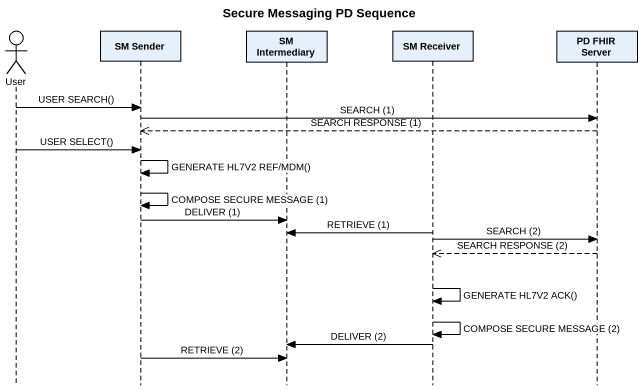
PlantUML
@startuml
title Secure Messaging PD Sequence
hide footbox
actor User
participant "SM Sender" as SM_Sender
participant "SM Intermediary" as SM_Intermediary
participant "SM Receiver" as SM_Receiver
participant "PD FHIR Server" as PD_FHIR_Server

User -> SM_Sender : USER SEARCH()
SM_Sender -> PD_FHIR_Server : SEARCH (1)
PD_FHIR_Server -->> SM_Sender : SEARCH RESPONSE (1)
User -> SM_Sender : USER SELECT()
SM_Sender -> SM_Sender : GENERATE HL7V2 REF/MDM()
SM_Sender -> SM_Sender : COMPOSE SECURE MESSAGE (1)
SM_Sender -> SM_Intermediary : DELIVER (1)
SM_Receiver -> SM_Intermediary : RETRIEVE (1)
SM_Receiver -> PD_FHIR_Server : SEARCH (2)
PD_FHIR_Server -->> SM_Receiver : SEARCH RESPONSE (2)
SM_Receiver -> SM_Receiver : GENERATE HL7V2 ACK()
SM_Receiver -> SM_Receiver : COMPOSE SECURE MESSAGE (2)
SM_Receiver -> SM_Intermediary : DELIVER (2)
SM_Sender -> SM_Intermediary : RETRIEVE (2)
@enduml
